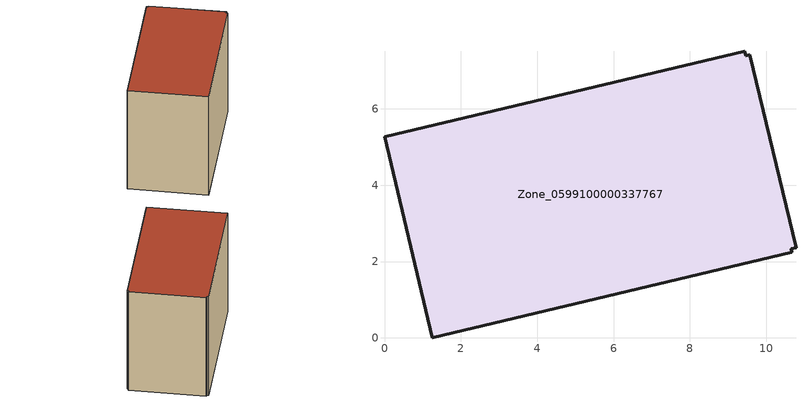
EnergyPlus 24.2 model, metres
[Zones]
Zone_0599100000337767
 floor ground (C_G): 10.67,2.24 1.25,0 0,5.27 9.44,7.51 9.46,7.39 9.57,7.42 10.78,2.36 10.65,2.33 z0
 wall outside (C_F): 1.25,0 10.67,2.24 10.65,2.33 10.78,2.36 9.57,7.42 9.46,7.39 9.44,7.51 0,5.27 1.25,0 z0:7.94
 roof outside (C_R): 10.78,2.36 9.57,7.42 9.46,7.39 9.44,7.51 0,5.27 1.25,0 10.67,2.24 10.65,2.33 z7.94
[BUILDING]
Pand.0599100000337767: North Axis=0; Terrain=City; Loads Convergence Tolerance Value=0.04; Temperature Convergence Tolerance Value=0.4; Solar Distribution=FullExterior; Maximum Number of Warmup Days=25; Minimum Number of Warmup Days=1
[Site:Location]
Rotterdam.The.Hague.AP_ZH_NLD Design_Conditions: Latitude=51.96; Longitude=4.45; Time Zone=1; Elevation=-4.5
[SITE:GROUNDTEMPERATURE:BUILDINGSURFACE]
18, 18, 18, 18, 18, 18, 18, 18, 18, 18, 18, 18
[MATERIAL] Thermal Absorptance=0.9; Solar Absorptance=0.7; Visible Absorptance=0.7
Name | Roughness | Thickness | Conductivity | Density | Specific Heat
G.TI.1975-1991 | MediumSmooth | 0.15 | 0.288461 | 540 | 1210
F.TI.1975-1991 | Rough | 0.3 | 0.230769 | 1920 | 840
R.TI.1975-1991 | MediumRough | 0.2 | 0.153846 | 1500 | 1000
[CONSTRUCTION]
C_G: G.TI.1975-1991
C_F: F.TI.1975-1991
C_R: R.TI.1975-1991
[ZONE]
Zone_0599100000337767: Type=1; Multiplier=1; Ceiling Height=Autocalculate; Volume=Autocalculate; Floor Area=autocalculate; Part of Total Floor Area=Yes
[ZONEINFILTRATION:DESIGNFLOWRATE]
Infil_Zone_0599100000337767: Zone or ZoneList or Space or SpaceList=Zone_0599100000337767; Schedule=AlwaysOn; Design Flow Rate Calculation Method=Flow/Area; Flow Rate per Floor Area=0.003; Constant Term Coefficient=1; Temperature Term Coefficient=0; Velocity Term Coefficient=0; Velocity Squared Term Coefficient=0
[HVACTEMPLATE:ZONE:IDEALLOADSAIRSYSTEM]
Zone_0599100000337767: Maximum Heating Supply Air Temperature=50; Minimum Cooling Supply Air Temperature=13; Maximum Heating Supply Air Humidity Ratio=0.0156; Minimum Cooling Supply Air Humidity Ratio=0.0077; Heating Limit=NoLimit; Cooling Limit=NoLimit; Dehumidification Control Type=ConstantSensibleHeatRatio; Cooling Sensible Heat Ratio=0.7; Dehumidification Setpoint=60; Humidification Control Type=None; Humidification Setpoint=30; Outdoor Air Method=None; Outdoor Air Flow Rate per Person=0.00944; Outdoor Air Flow Rate per Zone Floor Area=0; Outdoor Air Flow Rate per Zone=0; Demand Controlled Ventilation Type=None; Outdoor Air Economizer Type=NoEconomizer; Heat Recovery Type=None; Sensible Heat Recovery Effectiveness=0.7; Latent Heat Recovery Effectiveness=0.65
[ZONECONTROL:THERMOSTAT]
ThermostatControl_Zone_0599100000337767: Zone or ZoneList=Zone_0599100000337767; Control Type Schedule=DualSetpointControlType; Control 1=Thermostat_Zone_0599100000337767; Temperature Difference Between Cutout And Setpoint=0
[THERMOSTATSETPOINT:DUALSETPOINT]
Thermostat_Zone_0599100000337767: Heating Setpoint Temperature Schedule=HeatingSetpoint_Zone_0599100000337767; Cooling Setpoint Temperature Schedule=CoolingSetpoint_Zone_0599100000337767
[SCHEDULE:COMPACT]
HeatingSetpoint_Zone_0599100000337767: Through: 12/31, For: AllDays, Until: 24:00, 21
CoolingSetpoint_Zone_0599100000337767: Through: 12/31, For: AllDays, Until: 24:00, 24
DualSetpointControlType: Through: 12/31, For: AllDays, Until: 24:00, 4
AlwaysOn: Through: 12/31, For: AllDays, Until: 24:00, 1
